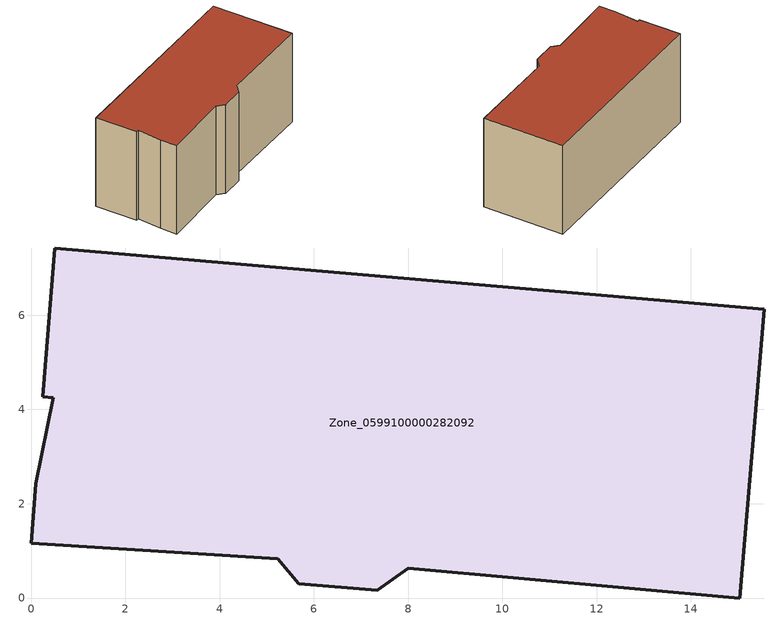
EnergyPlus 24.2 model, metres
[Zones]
Zone_0599100000282092
 floor ground (C_G): 0.1,2.42 0.47,4.25 0.25,4.27 0.5,7.43 15.56,6.13 15.04,0 8,0.63 7.35,0.17 5.68,0.31 5.23,0.84 0,1.16 z0
 wall outside (C_F): 5.23,0.84 5.68,0.31 7.35,0.17 8,0.63 15.04,0 15.56,6.13 0.5,7.43 0.25,4.27 0.47,4.25 0.1,2.42 0,1.16 5.23,0.84 z0:7.22
 roof outside (C_R): 0.47,4.25 0.1,2.42 0,1.16 5.23,0.84 5.68,0.31 7.35,0.17 8,0.63 15.04,0 15.56,6.13 0.5,7.43 0.25,4.27 z7.22
[BUILDING]
Pand.0599100000282092: North Axis=0; Terrain=City; Loads Convergence Tolerance Value=0.04; Temperature Convergence Tolerance Value=0.4; Solar Distribution=FullExterior; Maximum Number of Warmup Days=25; Minimum Number of Warmup Days=1
[Site:Location]
Rotterdam.The.Hague.AP_ZH_NLD Design_Conditions: Latitude=51.96; Longitude=4.45; Time Zone=1; Elevation=-4.5
[SITE:GROUNDTEMPERATURE:BUILDINGSURFACE]
18, 18, 18, 18, 18, 18, 18, 18, 18, 18, 18, 18
[MATERIAL] Thermal Absorptance=0.9; Solar Absorptance=0.7; Visible Absorptance=0.7
Name | Roughness | Thickness | Conductivity | Density | Specific Heat
G.D.1965 | MediumSmooth | 0.15 | 1 | 540 | 1210
F.D.1965 | Rough | 0.3 | 0.857143 | 1920 | 840
R.D.1965 | MediumRough | 0.2 | 0.08 | 1500 | 1000
[CONSTRUCTION]
C_G: G.D.1965
C_F: F.D.1965
C_R: R.D.1965
[ZONE]
Zone_0599100000282092: Type=1; Multiplier=1; Ceiling Height=Autocalculate; Volume=Autocalculate; Floor Area=autocalculate; Part of Total Floor Area=Yes
[ZONEINFILTRATION:DESIGNFLOWRATE]
Infil_Zone_0599100000282092: Zone or ZoneList or Space or SpaceList=Zone_0599100000282092; Schedule=AlwaysOn; Design Flow Rate Calculation Method=Flow/Area; Flow Rate per Floor Area=0.0042; Constant Term Coefficient=1; Temperature Term Coefficient=0; Velocity Term Coefficient=0; Velocity Squared Term Coefficient=0
[HVACTEMPLATE:ZONE:IDEALLOADSAIRSYSTEM]
Zone_0599100000282092: Maximum Heating Supply Air Temperature=50; Minimum Cooling Supply Air Temperature=13; Maximum Heating Supply Air Humidity Ratio=0.0156; Minimum Cooling Supply Air Humidity Ratio=0.0077; Heating Limit=NoLimit; Cooling Limit=NoLimit; Dehumidification Control Type=ConstantSensibleHeatRatio; Cooling Sensible Heat Ratio=0.7; Dehumidification Setpoint=60; Humidification Control Type=None; Humidification Setpoint=30; Outdoor Air Method=None; Outdoor Air Flow Rate per Person=0.00944; Outdoor Air Flow Rate per Zone Floor Area=0; Outdoor Air Flow Rate per Zone=0; Demand Controlled Ventilation Type=None; Outdoor Air Economizer Type=NoEconomizer; Heat Recovery Type=None; Sensible Heat Recovery Effectiveness=0.7; Latent Heat Recovery Effectiveness=0.65
[ZONECONTROL:THERMOSTAT]
ThermostatControl_Zone_0599100000282092: Zone or ZoneList=Zone_0599100000282092; Control Type Schedule=DualSetpointControlType; Control 1=Thermostat_Zone_0599100000282092; Temperature Difference Between Cutout And Setpoint=0
[THERMOSTATSETPOINT:DUALSETPOINT]
Thermostat_Zone_0599100000282092: Heating Setpoint Temperature Schedule=HeatingSetpoint_Zone_0599100000282092; Cooling Setpoint Temperature Schedule=CoolingSetpoint_Zone_0599100000282092
[SCHEDULE:COMPACT]
HeatingSetpoint_Zone_0599100000282092: Through: 12/31, For: AllDays, Until: 24:00, 21
CoolingSetpoint_Zone_0599100000282092: Through: 12/31, For: AllDays, Until: 24:00, 24
DualSetpointControlType: Through: 12/31, For: AllDays, Until: 24:00, 4
AlwaysOn: Through: 12/31, For: AllDays, Until: 24:00, 1
